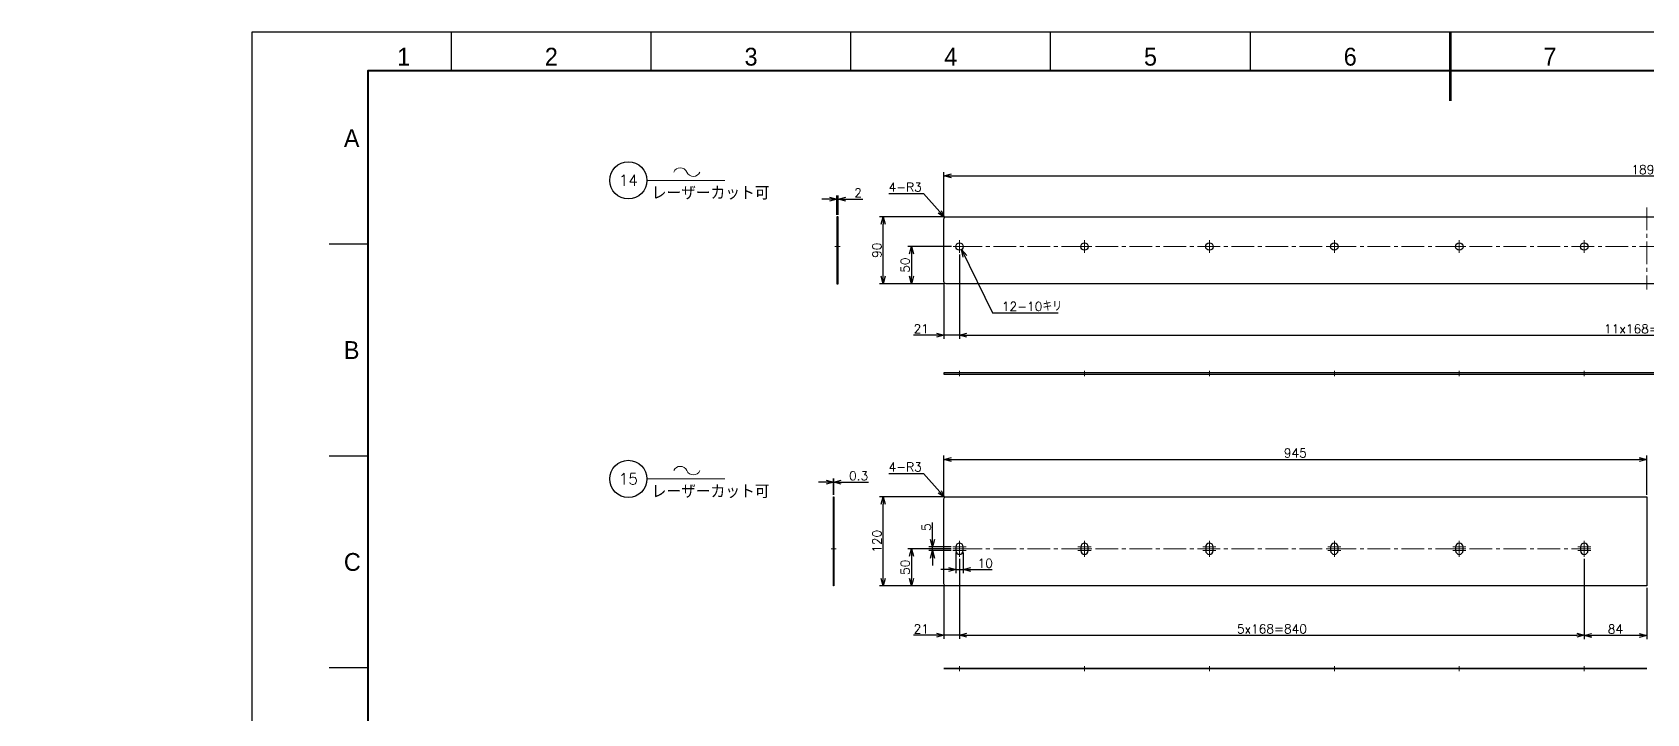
# Model space of a CAD drawing. Header units: millimetres. Extents: x 0 to 7035, y -19 to 2375.
# Drawn here: x 3518 to 5689, y 1362 to 2279 of the extents above; entities that cross this region are included whole.
import ezdxf
from ezdxf import colors
from ezdxf.entities.mleader import LeaderData, LeaderLine
from ezdxf.enums import TextEntityAlignment as Align
from ezdxf.math import Vec2, Vec3

# ---------------------------------------------------------------- set-up
doc = ezdxf.new("R2010")
doc.units = ezdxf.units.MM
doc.header["$LTSCALE"] = 1.6
doc.header["$PDMODE"] = 99
doc.header["$PDSIZE"] = 1
doc.linetypes.add('CENTER2', pattern=[28.575, 19.05, -3.175, 3.175, -3.175])
for name, color, linetype, lineweight in [('05_CENTER', 4, 'CENTER2', 13), ('08_DIM', 3, 'Continuous', 13), ('99_図枠', 7, 'Continuous', 40)]:
    doc.layers.add(name, color=color, linetype=linetype, lineweight=lineweight)
doc.layers.add('10_DRAFT', color=8, linetype='Continuous', lineweight=0, plot=False)
doc.styles.add('KSS_TXT', font='txt.shx', dxfattribs={"bigfont": 'extfont2.shx'})
doc.styles.get("Standard").update_dxf_attribs({"font": 'txt.shx', "bigfont": 'extfont2.shx'})
doc.styles.add('表題用', font='MS PGothic.ttf')
doc.dimstyles.new('KSS_DIM', dxfattribs={"dimscale": 4, "dimtxt": 3, "dimasz": 2.5, "dimexe": 1.25, "dimexo": 0.625, "dimtad": 1, "dimdsep": 46, "dimtxsty": 'KSS_TXT', "dimblk": 'OPEN30', "dimcen": 0, "dimazin": 2, "dimtfac": 0.75, "dimtmove": 0, "dimatfit": 3, "dimldrblk": 'OPEN30', "dimfxl": 1.25, "dimtolj": 1, "dimarcsym": 0})
doc.dimstyles.new('KSS_DIM$4', dxfattribs={"dimscale": 4, "dimtxt": 3, "dimasz": 2.5, "dimexe": 1.25, "dimexo": 0.625, "dimtad": 1, "dimtih": 1, "dimtoh": 1, "dimdsep": 46, "dimtxsty": 'KSS_TXT', "dimblk": 'OPEN30', "dimcen": 0, "dimse1": 1, "dimazin": 2, "dimtfac": 0.75, "dimtofl": 0, "dimtmove": 0, "dimatfit": 3, "dimldrblk": 'OPEN30', "dimfxl": 1.25, "dimtolj": 1, "dimarcsym": 0})

# ---------------------------------------------------------------- blocks, each defined once
blk = doc.blocks.new('_Open30')
at = {"color": 0, "linetype": 'ByBlock', "lineweight": -2}
for p, q in [((-1, 0.27), (0, 0)), ((0, 0), (-1, -0.27)), ((0, 0), (-1, 0))]:
    blk.add_line(p, q, dxfattribs=at)
blk = doc.blocks.new('*D228')
at = {"layer": '08_DIM', "color": 0, "lineweight": -2, "transparency": 16777216}
for p, q in [((4753.2, 1584.2), (4694.9, 1584.2)), ((4699.9, 1574.2), (4699.9, 1544.2)), ((4744, 1534.2), (4694.9, 1534.2))]:
    blk.add_line(p, q, dxfattribs=at)
at = {"layer": 'Defpoints', "color": 0, "transparency": 16777216}
for p in [(4755.7, 1584.2), (4699.9, 1534.2), (4746.5, 1534.2)]:
    blk.add_point(p, dxfattribs=at)
at = {"layer": '08_DIM', "color": 0, "lineweight": -2, "transparency": 16777216, "xscale": 10, "yscale": 10, "zscale": 10}
for p, rotation in [((4699.9, 1584.2), 90), ((4699.9, 1534.2), 270)]:
    blk.add_blockref('_Open30', p, dxfattribs=dict(at, rotation=rotation))
at = {"layer": '08_DIM', "color": 0, "transparency": 16777216, "insert": (4691.4, 1559.2), "char_height": 12, "attachment_point": 5, "rotation": 90, "style": 'KSS_TXT'}
blk.add_mtext('\\A1;50', dxfattribs=at)
blk = doc.blocks.new('*D229')
at = {"layer": '08_DIM', "color": 0, "lineweight": -2, "transparency": 16777216}
for p, q in [((4744, 1654.2), (4656.9, 1654.2)), ((4661.9, 1544.2), (4661.9, 1644.2)), ((4744, 1534.2), (4656.9, 1534.2))]:
    blk.add_line(p, q, dxfattribs=at)
at = {"layer": 'Defpoints', "color": 0, "transparency": 16777216}
for p in [(4661.9, 1654.2), (4746.5, 1654.2), (4746.5, 1534.2)]:
    blk.add_point(p, dxfattribs=at)
at = {"layer": '08_DIM', "color": 0, "lineweight": -2, "transparency": 16777216, "xscale": 10, "yscale": 10, "zscale": 10}
for p, rotation in [((4661.9, 1654.2), 90), ((4661.9, 1534.2), 270)]:
    blk.add_blockref('_Open30', p, dxfattribs=dict(at, rotation=rotation))
at = {"layer": '08_DIM', "color": 0, "transparency": 16777216, "insert": (4653.4, 1594.2), "char_height": 12, "attachment_point": 5, "rotation": 90, "style": 'KSS_TXT'}
blk.add_mtext('\\A1;120', dxfattribs=at)
blk = doc.blocks.new('*D230')
at = {"layer": '08_DIM', "color": 0, "lineweight": -2, "transparency": 16777216}
for p, q in [((4764.5, 1570.8), (4764.5, 1462.9)), ((4743.5, 1534.7), (4743.5, 1462.9)), ((4733.5, 1467.9), (4702.5, 1467.9)), ((4764.5, 1467.9), (4743.5, 1467.9)), ((4774.5, 1467.9), (4784.5, 1467.9))]:
    blk.add_line(p, q, dxfattribs=at)
at = {"layer": 'Defpoints', "color": 0, "transparency": 16777216}
for p in [(4764.5, 1573.3), (4743.5, 1537.2), (4743.5, 1467.9)]:
    blk.add_point(p, dxfattribs=at)
at = {"layer": '08_DIM', "color": 0, "lineweight": -2, "transparency": 16777216, "xscale": 10, "yscale": 10, "zscale": 10}
blk.add_blockref('_Open30', (4743.5, 1467.9), dxfattribs=at)
at = {"layer": '08_DIM', "color": 0, "lineweight": -2, "transparency": 16777216, "xscale": 10, "yscale": 10, "zscale": 10, "rotation": 180}
blk.add_blockref('_Open30', (4764.5, 1467.9), dxfattribs=at)
at = {"layer": '08_DIM', "color": 0, "transparency": 16777216, "insert": (4713, 1476.4), "char_height": 12, "attachment_point": 5, "style": 'KSS_TXT'}
blk.add_mtext('\\A1;21', dxfattribs=at)
blk = doc.blocks.new('*D231')
at = {"layer": '08_DIM', "color": 0, "lineweight": -2, "transparency": 16777216}
for p, q in [((4764.5, 1570.8), (4764.5, 1462.9)), ((5604.5, 1570.8), (5604.5, 1462.9)), ((4774.5, 1467.9), (5594.5, 1467.9))]:
    blk.add_line(p, q, dxfattribs=at)
at = {"layer": 'Defpoints', "color": 0, "transparency": 16777216}
for p in [(4764.5, 1573.3), (5604.5, 1573.3), (5604.5, 1467.9)]:
    blk.add_point(p, dxfattribs=at)
at = {"layer": '08_DIM', "color": 0, "lineweight": -2, "transparency": 16777216, "xscale": 10, "yscale": 10, "zscale": 10, "rotation": 180}
blk.add_blockref('_Open30', (4764.5, 1467.9), dxfattribs=at)
at = {"layer": '08_DIM', "color": 0, "lineweight": -2, "transparency": 16777216, "xscale": 10, "yscale": 10, "zscale": 10}
blk.add_blockref('_Open30', (5604.5, 1467.9), dxfattribs=at)
at = {"layer": '08_DIM', "color": 0, "transparency": 16777216, "insert": (5184.5, 1476.4), "char_height": 12, "attachment_point": 5, "style": 'KSS_TXT'}
blk.add_mtext('\\A1;5x168=840', dxfattribs=at)
blk = doc.blocks.new('*D232')
at = {"layer": '08_DIM', "color": 0, "lineweight": -2, "transparency": 16777216}
for p, q in [((4743.5, 1653.7), (4743.5, 1709.4)), ((4753.5, 1704.4), (5678.5, 1704.4)), ((5688.5, 1656.7), (5688.5, 1709.4))]:
    blk.add_line(p, q, dxfattribs=at)
at = {"layer": 'Defpoints', "color": 0, "transparency": 16777216}
for p in [(5688.5, 1704.4), (4743.5, 1651.2), (5688.5, 1654.2)]:
    blk.add_point(p, dxfattribs=at)
at = {"layer": '08_DIM', "color": 0, "lineweight": -2, "transparency": 16777216, "xscale": 10, "yscale": 10, "zscale": 10, "rotation": 180}
blk.add_blockref('_Open30', (4743.5, 1704.4), dxfattribs=at)
at = {"layer": '08_DIM', "color": 0, "lineweight": -2, "transparency": 16777216, "xscale": 10, "yscale": 10, "zscale": 10}
blk.add_blockref('_Open30', (5688.5, 1704.4), dxfattribs=at)
at = {"layer": '08_DIM', "color": 0, "transparency": 16777216, "insert": (5216, 1712.9), "char_height": 12, "attachment_point": 5, "style": 'KSS_TXT'}
blk.add_mtext('\\A1;945', dxfattribs=at)
blk = doc.blocks.new('*D226')
at = {"layer": '08_DIM', "color": 0, "lineweight": -2, "transparency": 16777216}
for p, q in [((4669.4, 1685.6), (4715.9, 1685.6)), ((4715.9, 1685.6), (4737.9, 1660.9))]:
    blk.add_line(p, q, dxfattribs=at)
at = {"layer": 'Defpoints', "color": 0, "transparency": 16777216}
for p in [(4744.5, 1653.4), (4746.5, 1651.2)]:
    blk.add_point(p, dxfattribs=at)
at = {"layer": '08_DIM', "color": 0, "lineweight": -2, "transparency": 16777216, "xscale": 10, "yscale": 10, "zscale": 10, "rotation": 311.5842462691853}
blk.add_blockref('_Open30', (4744.5, 1653.4), dxfattribs=at)
at = {"layer": '08_DIM', "color": 0, "transparency": 16777216, "insert": (4691.4, 1694.1), "char_height": 12, "attachment_point": 5, "style": 'KSS_TXT'}
blk.add_mtext('\\A1;4-R3', dxfattribs=at)
blk = doc.blocks.new('*D220')
at = {"layer": '08_DIM', "color": 0, "lineweight": -2, "transparency": 16777216}
for p, q in [((4728.3, 1596.7), (4728.3, 1619.7)), ((4753.2, 1586.7), (4723.3, 1586.7)), ((4728.3, 1581.7), (4728.3, 1586.7)), ((4753.2, 1581.7), (4723.3, 1581.7)), ((4728.3, 1571.7), (4728.3, 1561.7))]:
    blk.add_line(p, q, dxfattribs=at)
at = {"layer": 'Defpoints', "color": 0, "transparency": 16777216}
for p in [(4728.3, 1586.7), (4755.7, 1586.7), (4755.7, 1581.7)]:
    blk.add_point(p, dxfattribs=at)
at = {"layer": '08_DIM', "color": 0, "lineweight": -2, "transparency": 16777216, "xscale": 10, "yscale": 10, "zscale": 10}
for p, rotation in [((4728.3, 1586.7), 270), ((4728.3, 1581.7), 90)]:
    blk.add_blockref('_Open30', p, dxfattribs=dict(at, rotation=rotation))
at = {"layer": '08_DIM', "color": 0, "transparency": 16777216, "insert": (4719.8, 1613.2), "char_height": 12, "attachment_point": 5, "rotation": 90, "style": 'KSS_TXT'}
blk.add_mtext('\\A1;5', dxfattribs=at)
blk = doc.blocks.new('*D221')
at = {"layer": '08_DIM', "color": 0, "lineweight": -2, "transparency": 16777216}
for p, q in [((4759.5, 1579.2), (4759.5, 1551.2)), ((4769.5, 1579.2), (4769.5, 1551.2)), ((4749.5, 1556.2), (4739.5, 1556.2)), ((4759.5, 1556.2), (4769.5, 1556.2)), ((4779.5, 1556.2), (4808.5, 1556.2))]:
    blk.add_line(p, q, dxfattribs=at)
at = {"layer": 'Defpoints', "color": 0, "transparency": 16777216}
for p in [(4759.5, 1581.7), (4769.5, 1581.7), (4769.5, 1556.2)]:
    blk.add_point(p, dxfattribs=at)
at = {"layer": '08_DIM', "color": 0, "lineweight": -2, "transparency": 16777216, "xscale": 10, "yscale": 10, "zscale": 10}
blk.add_blockref('_Open30', (4759.5, 1556.2), dxfattribs=at)
at = {"layer": '08_DIM', "color": 0, "lineweight": -2, "transparency": 16777216, "xscale": 10, "yscale": 10, "zscale": 10, "rotation": 180}
blk.add_blockref('_Open30', (4769.5, 1556.2), dxfattribs=at)
at = {"layer": '08_DIM', "color": 0, "transparency": 16777216, "insert": (4799, 1564.7), "char_height": 12, "attachment_point": 5, "style": 'KSS_TXT'}
blk.add_mtext('\\A1;10', dxfattribs=at)
blk = doc.blocks.new('*D243')
at = {"layer": '08_DIM', "color": 0, "lineweight": -2, "transparency": 16777216}
for p, q in [((5604.5, 1531.7), (5604.5, 1462.7)), ((5688.5, 1531.7), (5688.5, 1462.7)), ((5678.5, 1467.7), (5614.5, 1467.7))]:
    blk.add_line(p, q, dxfattribs=at)
at = {"layer": 'Defpoints', "color": 0, "transparency": 16777216}
for p in [(5604.5, 1534.2), (5688.5, 1534.2), (5604.5, 1467.7)]:
    blk.add_point(p, dxfattribs=at)
at = {"layer": '08_DIM', "color": 0, "lineweight": -2, "transparency": 16777216, "xscale": 10, "yscale": 10, "zscale": 10, "rotation": 180}
blk.add_blockref('_Open30', (5604.5, 1467.7), dxfattribs=at)
at = {"layer": '08_DIM', "color": 0, "lineweight": -2, "transparency": 16777216, "xscale": 10, "yscale": 10, "zscale": 10}
blk.add_blockref('_Open30', (5688.5, 1467.7), dxfattribs=at)
at = {"layer": '08_DIM', "color": 0, "transparency": 16777216, "insert": (5646.5, 1476.2), "char_height": 12, "attachment_point": 5, "style": 'KSS_TXT'}
blk.add_mtext('\\A1;84', dxfattribs=at)
blk = doc.blocks.new('AM_BALLOON1')
at = {"transparency": 16777216}
blk.add_circle((0, 0), 5, dxfattribs=at)
blk.add_attdef('B_NUMBER', text='', height=3, dxfattribs=at).set_placement((0, 0), align=Align.MIDDLE_CENTER)
blk = doc.blocks.new('_OPEN')
at = {"color": 0, "linetype": 'ByBlock'}
for p, q in [((-1, 0.17), (0, 0)), ((0, 0), (-1, -0.17)), ((0, 0), (-1, 0))]:
    blk.add_line(p, q, dxfattribs=at)
blk = doc.blocks.new('p1ba05')
for centre, start, end in [((-2.95, 0.29), 24.2276, 155.5758), ((0, 1.62), 204.2276, 335.5758)]:
    blk.add_arc(centre, 1.62, start, end)
blk = doc.blocks.new('*D246')
at = {"layer": '08_DIM', "color": 0, "lineweight": -2, "transparency": 16777216}
for p, q in [((4585, 1673.7), (4575, 1673.7)), ((4595, 1656.7), (4595, 1678.7)), ((4595, 1673.7), (4595.3, 1673.7)), ((4595.3, 1656.7), (4595.3, 1678.7)), ((4605.3, 1673.7), (4642.3, 1673.7))]:
    blk.add_line(p, q, dxfattribs=at)
at = {"layer": 'Defpoints', "color": 0, "transparency": 16777216}
for p in [(4595.3, 1673.7), (4595, 1654.2), (4595.3, 1654.2)]:
    blk.add_point(p, dxfattribs=at)
at = {"layer": '08_DIM', "color": 0, "lineweight": -2, "transparency": 16777216, "xscale": 10, "yscale": 10, "zscale": 10}
blk.add_blockref('_Open30', (4595, 1673.7), dxfattribs=at)
at = {"layer": '08_DIM', "color": 0, "lineweight": -2, "transparency": 16777216, "xscale": 10, "yscale": 10, "zscale": 10, "rotation": 180}
blk.add_blockref('_Open30', (4595.3, 1673.7), dxfattribs=at)
at = {"layer": '08_DIM', "color": 0, "transparency": 16777216, "insert": (4628.8, 1682.2), "char_height": 12, "attachment_point": 5, "style": 'KSS_TXT'}
blk.add_mtext('\\A1;0.3', dxfattribs=at)
blk = doc.blocks.new('*D247')
at = {"layer": '08_DIM', "color": 0, "lineweight": -2, "transparency": 16777216}
for p, q in [((4589.5, 2054.2), (4579.5, 2054.2)), ((4599.5, 2033), (4599.5, 2059.2)), ((4599.5, 2054.2), (4601.5, 2054.2)), ((4601.5, 2033), (4601.5, 2059.2)), ((4611.5, 2054.2), (4634.5, 2054.2))]:
    blk.add_line(p, q, dxfattribs=at)
at = {"layer": 'Defpoints', "color": 0, "transparency": 16777216}
for p in [(4601.5, 2054.2), (4599.5, 2030.5), (4601.5, 2030.5)]:
    blk.add_point(p, dxfattribs=at)
at = {"layer": '08_DIM', "color": 0, "lineweight": -2, "transparency": 16777216, "xscale": 10, "yscale": 10, "zscale": 10}
blk.add_blockref('_Open30', (4599.5, 2054.2), dxfattribs=at)
at = {"layer": '08_DIM', "color": 0, "lineweight": -2, "transparency": 16777216, "xscale": 10, "yscale": 10, "zscale": 10, "rotation": 180}
blk.add_blockref('_Open30', (4601.5, 2054.2), dxfattribs=at)
at = {"layer": '08_DIM', "color": 0, "transparency": 16777216, "insert": (4628, 2062.7), "char_height": 12, "attachment_point": 5, "style": 'KSS_TXT'}
blk.add_mtext('\\A1;2', dxfattribs=at)
blk = doc.blocks.new('*D263')
at = {"layer": '08_DIM', "color": 0, "lineweight": -2, "transparency": 16777216}
for p, q in [((4753.6, 1990.5), (4694.9, 1990.5)), ((4699.9, 1980.5), (4699.9, 1950.5)), ((4744, 1940.5), (4694.9, 1940.5))]:
    blk.add_line(p, q, dxfattribs=at)
at = {"layer": 'Defpoints', "color": 0, "transparency": 16777216}
for p in [(4756.1, 1990.5), (4699.9, 1940.5), (4746.5, 1940.5)]:
    blk.add_point(p, dxfattribs=at)
at = {"layer": '08_DIM', "color": 0, "lineweight": -2, "transparency": 16777216, "xscale": 10, "yscale": 10, "zscale": 10}
for p, rotation in [((4699.9, 1990.5), 90), ((4699.9, 1940.5), 270)]:
    blk.add_blockref('_Open30', p, dxfattribs=dict(at, rotation=rotation))
at = {"layer": '08_DIM', "color": 0, "transparency": 16777216, "insert": (4691.4, 1965.5), "char_height": 12, "attachment_point": 5, "rotation": 90, "style": 'KSS_TXT'}
blk.add_mtext('\\A1;50', dxfattribs=at)
blk = doc.blocks.new('*D264')
at = {"layer": '08_DIM', "color": 0, "lineweight": -2, "transparency": 16777216}
for p, q in [((4744, 2030.5), (4656.9, 2030.5)), ((4661.9, 1950.5), (4661.9, 2020.5)), ((4744, 1940.5), (4656.9, 1940.5))]:
    blk.add_line(p, q, dxfattribs=at)
at = {"layer": 'Defpoints', "color": 0, "transparency": 16777216}
for p in [(4661.9, 2030.5), (4746.5, 2030.5), (4746.5, 1940.5)]:
    blk.add_point(p, dxfattribs=at)
at = {"layer": '08_DIM', "color": 0, "lineweight": -2, "transparency": 16777216, "xscale": 10, "yscale": 10, "zscale": 10}
for p, rotation in [((4661.9, 2030.5), 90), ((4661.9, 1940.5), 270)]:
    blk.add_blockref('_Open30', p, dxfattribs=dict(at, rotation=rotation))
at = {"layer": '08_DIM', "color": 0, "transparency": 16777216, "insert": (4653.4, 1985.5), "char_height": 12, "attachment_point": 5, "rotation": 90, "style": 'KSS_TXT'}
blk.add_mtext('\\A1;90', dxfattribs=at)
blk = doc.blocks.new('*D265')
at = {"layer": '08_DIM', "color": 0, "lineweight": -2, "transparency": 16777216}
for p, q in [((4764.5, 1979.6), (4764.5, 1866.4)), ((4743.5, 1941), (4743.5, 1866.4)), ((4733.5, 1871.4), (4702.5, 1871.4)), ((4764.5, 1871.4), (4743.5, 1871.4)), ((4774.5, 1871.4), (4784.5, 1871.4))]:
    blk.add_line(p, q, dxfattribs=at)
at = {"layer": 'Defpoints', "color": 0, "transparency": 16777216}
for p in [(4764.5, 1982.1), (4743.5, 1943.5), (4743.5, 1871.4)]:
    blk.add_point(p, dxfattribs=at)
at = {"layer": '08_DIM', "color": 0, "lineweight": -2, "transparency": 16777216, "xscale": 10, "yscale": 10, "zscale": 10}
blk.add_blockref('_Open30', (4743.5, 1871.4), dxfattribs=at)
at = {"layer": '08_DIM', "color": 0, "lineweight": -2, "transparency": 16777216, "xscale": 10, "yscale": 10, "zscale": 10, "rotation": 180}
blk.add_blockref('_Open30', (4764.5, 1871.4), dxfattribs=at)
at = {"layer": '08_DIM', "color": 0, "transparency": 16777216, "insert": (4713, 1879.9), "char_height": 12, "attachment_point": 5, "style": 'KSS_TXT'}
blk.add_mtext('\\A1;21', dxfattribs=at)
blk = doc.blocks.new('*D266')
at = {"layer": '08_DIM', "color": 0, "lineweight": -2, "transparency": 16777216}
for p, q in [((4764.5, 1979.6), (4764.5, 1866.4)), ((6612.5, 1979.6), (6612.5, 1866.4)), ((4774.5, 1871.4), (6602.5, 1871.4))]:
    blk.add_line(p, q, dxfattribs=at)
at = {"layer": 'Defpoints', "color": 0, "transparency": 16777216}
for p in [(4764.5, 1982.1), (6612.5, 1982.1), (6612.5, 1871.4)]:
    blk.add_point(p, dxfattribs=at)
at = {"layer": '08_DIM', "color": 0, "lineweight": -2, "transparency": 16777216, "xscale": 10, "yscale": 10, "zscale": 10, "rotation": 180}
blk.add_blockref('_Open30', (4764.5, 1871.4), dxfattribs=at)
at = {"layer": '08_DIM', "color": 0, "lineweight": -2, "transparency": 16777216, "xscale": 10, "yscale": 10, "zscale": 10}
blk.add_blockref('_Open30', (6612.5, 1871.4), dxfattribs=at)
at = {"layer": '08_DIM', "color": 0, "transparency": 16777216, "insert": (5688.5, 1879.9), "char_height": 12, "attachment_point": 5, "style": 'KSS_TXT'}
blk.add_mtext('\\A1;11x168=1848', dxfattribs=at)
blk = doc.blocks.new('*D267')
at = {"layer": '08_DIM', "color": 0, "lineweight": -2, "transparency": 16777216}
for p, q in [((4743.5, 2030), (4743.5, 2090.5)), ((4753.5, 2085.5), (6623.5, 2085.5)), ((6633.5, 2030), (6633.5, 2090.5))]:
    blk.add_line(p, q, dxfattribs=at)
at = {"layer": 'Defpoints', "color": 0, "transparency": 16777216}
for p in [(6633.5, 2085.5), (4743.5, 2027.5), (6633.5, 2027.5)]:
    blk.add_point(p, dxfattribs=at)
at = {"layer": '08_DIM', "color": 0, "lineweight": -2, "transparency": 16777216, "xscale": 10, "yscale": 10, "zscale": 10, "rotation": 180}
blk.add_blockref('_Open30', (4743.5, 2085.5), dxfattribs=at)
at = {"layer": '08_DIM', "color": 0, "lineweight": -2, "transparency": 16777216, "xscale": 10, "yscale": 10, "zscale": 10}
blk.add_blockref('_Open30', (6633.5, 2085.5), dxfattribs=at)
at = {"layer": '08_DIM', "color": 0, "transparency": 16777216, "insert": (5688.5, 2094), "char_height": 12, "attachment_point": 5, "style": 'KSS_TXT'}
blk.add_mtext('\\A1;1890', dxfattribs=at)
blk = doc.blocks.new('*D268')
at = {"layer": '08_DIM', "color": 0, "lineweight": -2, "transparency": 16777216}
for p, q in [((4669.4, 2061.9), (4715.9, 2061.9)), ((4715.9, 2061.9), (4737.9, 2037.2))]:
    blk.add_line(p, q, dxfattribs=at)
at = {"layer": 'Defpoints', "color": 0, "transparency": 16777216}
for p in [(4744.5, 2029.7), (4746.5, 2027.5)]:
    blk.add_point(p, dxfattribs=at)
at = {"layer": '08_DIM', "color": 0, "lineweight": -2, "transparency": 16777216, "xscale": 10, "yscale": 10, "zscale": 10, "rotation": 311.5842462691925}
blk.add_blockref('_Open30', (4744.5, 2029.7), dxfattribs=at)
at = {"layer": '08_DIM', "color": 0, "transparency": 16777216, "insert": (4691.4, 2070.4), "char_height": 12, "attachment_point": 5, "style": 'KSS_TXT'}
blk.add_mtext('\\A1;4-R3', dxfattribs=at)

msp = doc.modelspace()

# ---------------------------------------------------------------- linework, layer by layer
at = {"color": 0}
for points in [[(4601.462, 2030.498), (4599.462, 2030.498), (4599.462, 1940.498), (4601.462, 1940.498)], [(6633.501, 1818.754), (6633.501, 1820.754), (4743.501, 1820.754), (4743.501, 1818.754)], [(4595.283, 1534.166), (4594.983, 1534.166), (4594.983, 1654.166), (4595.283, 1654.166)], [(4743.501, 1423.313), (4743.501, 1423.013), (5688.501, 1423.013), (5688.501, 1423.313)]]:
    msp.add_lwpolyline(points, close=True, dxfattribs=at)
for points in [[(4746.501, 2030.498), (6630.501, 2030.498, -0.41421356), (6633.501, 2027.498), (6633.501, 1943.498, -0.41421356), (6630.501, 1940.498), (4746.501, 1940.498, -0.41421356), (4743.501, 1943.498), (4743.501, 2027.498, -0.41421356)], [(5688.501, 1534.166), (4746.501, 1534.166, -0.41421356), (4743.501, 1537.166), (4743.501, 1651.166, -0.41421356), (4746.501, 1654.166), (5688.501, 1654.166)], [(4759.501, 1586.666), (4759.501, 1581.666, 1), (4769.501, 1581.666), (4769.501, 1586.666, 1)], [(4927.501, 1586.666), (4927.501, 1581.666, 1), (4937.501, 1581.666), (4937.501, 1586.666, 1)], [(5095.501, 1586.666), (5095.501, 1581.666, 1), (5105.501, 1581.666), (5105.501, 1586.666, 1)], [(5263.501, 1586.666), (5263.501, 1581.666, 1), (5273.501, 1581.666), (5273.501, 1586.666, 1)], [(5431.501, 1586.666), (5431.501, 1581.666, 1), (5441.501, 1581.666), (5441.501, 1586.666, 1)], [(5599.501, 1586.666), (5599.501, 1581.666, 1), (5609.501, 1581.666), (5609.501, 1586.666, 1)]]:
    msp.add_lwpolyline(points, format="xyb", close=True, dxfattribs=at)
for centre in [(4764.501, 1990.498), (4932.501, 1990.498), (5100.501, 1990.498), (5268.501, 1990.498), (5436.501, 1990.498), (5604.501, 1990.498)]:
    msp.add_circle(centre, 5, dxfattribs=at)
at = {"layer": '05_CENTER'}
for p, q in [((5688.501, 2043.04), (5688.501, 1932.951)), ((4764.501, 1982.066), (4764.501, 1998.929)), ((4932.501, 1982.066), (4932.501, 1998.929)), ((5100.501, 1982.066), (5100.501, 1998.929)), ((5268.501, 1982.066), (5268.501, 1998.929)), ((5436.501, 1982.066), (5436.501, 1998.929)), ((5604.501, 1982.066), (5604.501, 1998.929)), ((4596.818, 1990.498), (4604.07, 1990.498)), ((4756.07, 1990.498), (4772.932, 1990.498)), ((4764.501, 1990.498), (6612.501, 1990.498)), ((4924.07, 1990.498), (4940.932, 1990.498)), ((5092.07, 1990.498), (5108.932, 1990.498)), ((5260.07, 1990.498), (5276.932, 1990.498)), ((5428.07, 1990.498), (5444.932, 1990.498)), ((5596.07, 1990.498), (5612.932, 1990.498)), ((4764.501, 1823.338), (4764.501, 1816.086)), ((4932.501, 1823.338), (4932.501, 1816.086)), ((5100.501, 1823.338), (5100.501, 1816.086)), ((5268.501, 1823.338), (5268.501, 1816.086)), ((5436.501, 1823.338), (5436.501, 1816.086)), ((5604.501, 1823.338), (5604.501, 1816.086)), ((4773.303, 1586.666), (4755.698, 1586.666)), ((4764.501, 1573.304), (4764.501, 1595.028)), ((4941.303, 1586.666), (4923.698, 1586.666)), ((4932.501, 1573.304), (4932.501, 1595.028)), ((5109.303, 1586.666), (5091.698, 1586.666)), ((5100.501, 1573.304), (5100.501, 1595.028)), ((5277.303, 1586.666), (5259.698, 1586.666)), ((5268.501, 1573.304), (5268.501, 1595.028)), ((5445.303, 1586.666), (5427.698, 1586.666)), ((5436.501, 1573.304), (5436.501, 1595.028)), ((5613.303, 1586.666), (5595.698, 1586.666)), ((5604.501, 1573.304), (5604.501, 1595.028)), ((4591.757, 1584.166), (4598.509, 1584.166)), ((4773.303, 1584.166), (4755.698, 1584.166)), ((4773.303, 1581.666), (4755.698, 1581.666)), ((4764.501, 1584.166), (5613.303, 1584.166)), ((4941.303, 1584.166), (4923.698, 1584.166)), ((4941.303, 1581.666), (4923.698, 1581.666)), ((5109.303, 1584.166), (5091.698, 1584.166)), ((5109.303, 1581.666), (5091.698, 1581.666)), ((5277.303, 1584.166), (5259.698, 1584.166)), ((5277.303, 1581.666), (5259.698, 1581.666)), ((5445.303, 1584.166), (5427.698, 1584.166)), ((5445.303, 1581.666), (5427.698, 1581.666)), ((5613.303, 1584.166), (5595.698, 1584.166)), ((5613.303, 1581.666), (5595.698, 1581.666)), ((4764.501, 1426.534), (4764.501, 1419.782)), ((4932.501, 1426.534), (4932.501, 1419.782)), ((5100.501, 1426.534), (5100.501, 1419.782)), ((5268.501, 1426.534), (5268.501, 1419.782)), ((5436.501, 1426.534), (5436.501, 1419.782)), ((5604.501, 1426.534), (5604.501, 1419.782))]:
    msp.add_line(p, q, dxfattribs=at)
at = {"layer": '08_DIM'}
for p, q in [((4344.18, 2079.411), (4449.007, 2079.411)), ((4344.18, 1678.079), (4449.007, 1678.079))]:
    msp.add_line(p, q, dxfattribs=at)
at = {"layer": '10_DRAFT'}
msp.add_line((4594.983, 1554.166), (4595.283, 1554.166), dxfattribs=at)
at = {"layer": '99_図枠', "lineweight": 25}
for p, q in [((4081.35, 2226.575), (4081.35, 2278.58)), ((4349.897, 2226.575), (4349.897, 2278.58)), ((4618.444, 2226.575), (4618.444, 2278.58)), ((4886.991, 2226.575), (4886.991, 2278.58)), ((5155.538, 2226.575), (5155.538, 2278.58)), ((3968.659, 1993.728), (3916.654, 1993.728)), ((3968.659, 1708.877), (3916.654, 1708.877)), ((3968.659, 1424.025), (3916.654, 1424.025))]:
    msp.add_line(p, q, dxfattribs=at)
at = {"layer": '99_図枠', "lineweight": 53}
msp.add_line((5424.085, 2278.58), (5424.085, 2186.571), dxfattribs=at)
at = {"layer": '99_図枠'}
msp.add_lwpolyline([(3968.659, 51.773), (6983.361, 51.773), (6983.361, 2226.575), (3968.659, 2226.575)], close=True, dxfattribs=at)
at = {"layer": 'Defpoints'}
msp.add_lwpolyline([(3812.803, 0), (7035.367, 0), (7035.367, 2278.58), (3812.803, 2278.58)], close=True, dxfattribs=at)

# ---------------------------------------------------------------- block references
at = {"layer": '08_DIM', "xscale": 6, "yscale": 6, "zscale": 6}
for p in [(4406.662, 2084.881), (4406.662, 1683.549)]:
    msp.add_blockref('p1ba05', p, dxfattribs=at)

# ---------------------------------------------------------------- texts
at = {"layer": '08_DIM', "style": 'KSS_TXT'}
for p in [(4350.588, 2053.52), (4350.588, 1652.188)]:
    msp.add_text('レーザーカット可', height=18, dxfattribs=at).set_placement(p)
at = {"layer": '08_DIM', "insert": (4821.412, 1904.003), "char_height": 12, "attachment_point": 7, "style": 'KSS_TXT'}
msp.add_mtext('\\A1;12-10キリ', dxfattribs=at)
at = {"layer": '99_図枠', "lineweight": 13, "style": '表題用'}
for s, p in [('1', (4017.161, 2226.575)), ('2', (4215.624, 2226.575)), ('3', (4484.171, 2226.575)), ('4', (4752.718, 2226.575)), ('5', (5021.265, 2226.575)), ('6', (5289.812, 2226.575)), ('7', (5558.358, 2226.575))]:
    msp.add_text(s, height=24.002, dxfattribs=at).set_placement(p, align=Align.BOTTOM_CENTER)
for s, p in [('A', (3936.656, 2136.154)), ('B', (3936.656, 1851.303)), ('C', (3936.656, 1566.451))]:
    msp.add_text(s, height=24.002, dxfattribs=at).set_placement(p, align=Align.MIDDLE_LEFT)

# ---------------------------------------------------------------- dimensions: what is measured, and where the dimension line sits
at = {"layer": '08_DIM'}
for base, p1, p2, override, picture, middle in [((6633.501, 2085.483), (4743.501, 2027.498), (6633.501, 2027.498), {"dimarcsym": 1}, '*D267', (5688.501, 2093.983)), ((4601.462, 2054.193), (4599.462, 2030.498), (4601.462, 2030.498), {"dimscale": 4, "dimarcsym": 1}, '*D247', (4627.962, 2062.693)), ((5688.501, 1704.354), (4743.501, 1651.166), (5688.501, 1654.166), {"dimarcsym": 1}, '*D232', (5216.001, 1712.854)), ((4595.283, 1673.743), (4594.983, 1654.166), (4595.283, 1654.166), {"dimscale": 4, "dimarcsym": 1}, '*D246', (4628.783, 1682.243)), ((5604.501, 1467.673), (5688.501, 1534.166), (5604.501, 1534.166), {"dimarcsym": 1}, '*D243', (5646.501, 1476.173))]:
    dim = msp.add_linear_dim(base=base, p1=p1, p2=p2, dimstyle='KSS_DIM', override=override, dxfattribs=at)
    dim.commit()
    dim.dimension.update_dxf_attribs({"geometry": picture, "text_midpoint": middle})
for center, mpoint, picture, middle in [((4746.501, 2027.498), (4744.509, 2029.741), '*D268', (4691.449, 2061.928)), ((4746.501, 1651.166), (4744.509, 1653.41), '*D226', (4691.449, 1685.596))]:
    dim = msp.add_radius_dim(center=center, mpoint=mpoint, text='4-<>', dimstyle='KSS_DIM$4', override={"dimpost": 'R<>', "dimarcsym": 1}, dxfattribs=at)
    dim.commit()
    dim.dimension.update_dxf_attribs({"geometry": picture, "text_midpoint": middle, "dimtype": 164})
for base, p1, p2, override, picture, middle in [((4661.922, 2030.498), (4746.501, 1940.498), (4746.501, 2030.498), {"dimarcsym": 1}, '*D264', (4653.422, 1985.498)), ((4699.909, 1940.498), (4756.07, 1990.498), (4746.501, 1940.498), {"dimscale": 4, "dimarcsym": 1}, '*D263', (4691.409, 1965.498)), ((4661.922, 1654.166), (4746.501, 1534.166), (4746.501, 1654.166), {"dimarcsym": 1}, '*D229', (4653.422, 1594.166)), ((4699.909, 1534.166), (4755.698, 1584.166), (4746.501, 1534.166), {"dimarcsym": 1}, '*D228', (4691.409, 1559.166))]:
    dim = msp.add_linear_dim(base=base, p1=p1, p2=p2, angle=90, dimstyle='KSS_DIM', override=override, dxfattribs=at)
    dim.commit()
    dim.dimension.update_dxf_attribs({"geometry": picture, "text_midpoint": middle})
for base, p1, p2, picture, middle in [((4743.501, 1871.407), (4764.501, 1982.066), (4743.501, 1943.498), '*D265', (4713.001, 1871.407)), ((4743.501, 1467.86), (4764.501, 1573.304), (4743.501, 1537.166), '*D230', (4713.001, 1467.86))]:
    dim = msp.add_linear_dim(base=base, p1=p1, p2=p2, dimstyle='KSS_DIM', override={"dimarcsym": 1}, dxfattribs=at)
    dim.commit()
    dim.dimension.update_dxf_attribs({"geometry": picture, "text_midpoint": middle, "dimtype": 160})
for base, p1, p2, text, picture, middle in [((6612.501, 1871.407), (4764.501, 1982.066), (6612.501, 1982.066), '11x168=<>', '*D266', (5688.501, 1879.907)), ((5604.501, 1467.86), (4764.501, 1573.304), (5604.501, 1573.304), '5x168=<>', '*D231', (5184.501, 1476.36))]:
    dim = msp.add_linear_dim(base=base, p1=p1, p2=p2, text=text, dimstyle='KSS_DIM', override={"dimarcsym": 1}, dxfattribs=at)
    dim.commit()
    dim.dimension.update_dxf_attribs({"geometry": picture, "text_midpoint": middle})
dim = msp.add_linear_dim(base=(4728.334, 1586.666), p1=(4755.698, 1581.666), p2=(4755.698, 1586.666), angle=90, dimstyle='KSS_DIM', dxfattribs=at)
dim.commit()
dim.dimension.update_dxf_attribs({"geometry": '*D220', "text_midpoint": (4719.834, 1613.166)})
dim = msp.add_linear_dim(base=(4769.501, 1556.238), p1=(4759.501, 1581.666), p2=(4769.501, 1581.666), dimstyle='KSS_DIM', dxfattribs=at)
dim.commit()
dim.dimension.update_dxf_attribs({"geometry": '*D221', "text_midpoint": (4799.001, 1564.738)})

# ---------------------------------------------------------------- leaders
at = {"layer": '08_DIM', "annotation_type": 0, "has_hookline": 1, "hookline_direction": 0, "text_width": 75.6}
msp.add_leader([(4767.314, 1986.364), (4808.912, 1901.503), (4818.912, 1901.503)], dimstyle='KSS_DIM', override={"dimtad": 1}, dxfattribs=at)
at = {"layer": '08_DIM'}
ml = msp.add_multileader_block('Standard', dxfattribs=at)
ml.set_content('AM_BALLOON1', color=256, scale=5)
ml.set_attribute('B_NUMBER', '14', width=0)
ml.set_leader_properties(color=256, linetype='ByLayer', lineweight=-1)
ml.set_arrow_properties(name='OPEN')
ml.build(insert=Vec2(0, 0))
ml.multileader.update_dxf_attribs({"leader_type": 0, "has_dogleg": 0, "text_right_attachment_type": 6, "dogleg_length": 0, "arrow_head_size": 10, "scale": 2.5, "block_connection_type": 1})
ctx = ml.context
ctx.base_point, ctx.scale, ctx.char_height, ctx.arrow_head_size, ctx.landing_gap_size, ctx.plane_origin = Vec3(4319.145, 2079.443), 2.5, 20, 10, 10, Vec3(4319.145, 2079.443)
ctx.right_attachment, ctx.attachment_type = 6, 1
notes = []
notes.append((ctx, [(0, (0, 0, 0), (0, 0), (1, 0), 1, [])]))
ctx.block.insert = Vec3(4319.145, 2079.443)
ml = msp.add_multileader_block('Standard', dxfattribs=at)
ml.set_content('AM_BALLOON1', color=256, scale=5)
ml.set_attribute('B_NUMBER', '15', width=0)
ml.set_leader_properties(color=256, linetype='ByLayer', lineweight=-1)
ml.set_arrow_properties(name='OPEN')
ml.build(insert=Vec2(0, 0))
ml.multileader.update_dxf_attribs({"leader_type": 0, "has_dogleg": 0, "text_right_attachment_type": 6, "dogleg_length": 0, "arrow_head_size": 10, "scale": 2.5, "block_connection_type": 1})
ctx = ml.context
ctx.base_point, ctx.scale, ctx.char_height, ctx.arrow_head_size, ctx.landing_gap_size, ctx.plane_origin = Vec3(4319.145, 1678.111), 2.5, 20, 10, 10, Vec3(4319.145, 1678.111)
ctx.right_attachment, ctx.attachment_type = 6, 1
notes.append((ctx, [(0, (0, 0, 0), (0, 0), (1, 0), 1, [])]))
ctx.block.insert = Vec3(4319.145, 1678.111)
for ctx, leaders in notes:
    for number, flags, end, landing, length, lines in leaders:
        leader = LeaderData()
        leader.index, (leader.has_last_leader_line, leader.has_dogleg_vector, leader.attachment_direction) = number, flags
        leader.last_leader_point, leader.dogleg_vector, leader.dogleg_length = Vec3(end), Vec3(landing), length
        for number, points, colour, breaks in lines:
            line = LeaderLine()
            line.index, line.vertices, line.color, line.breaks = number, Vec3.list(points), colors.encode_raw_color(colour), breaks
            leader.lines.append(line)
        ctx.leaders.append(leader)

doc.saveas('drawing.dxf')
